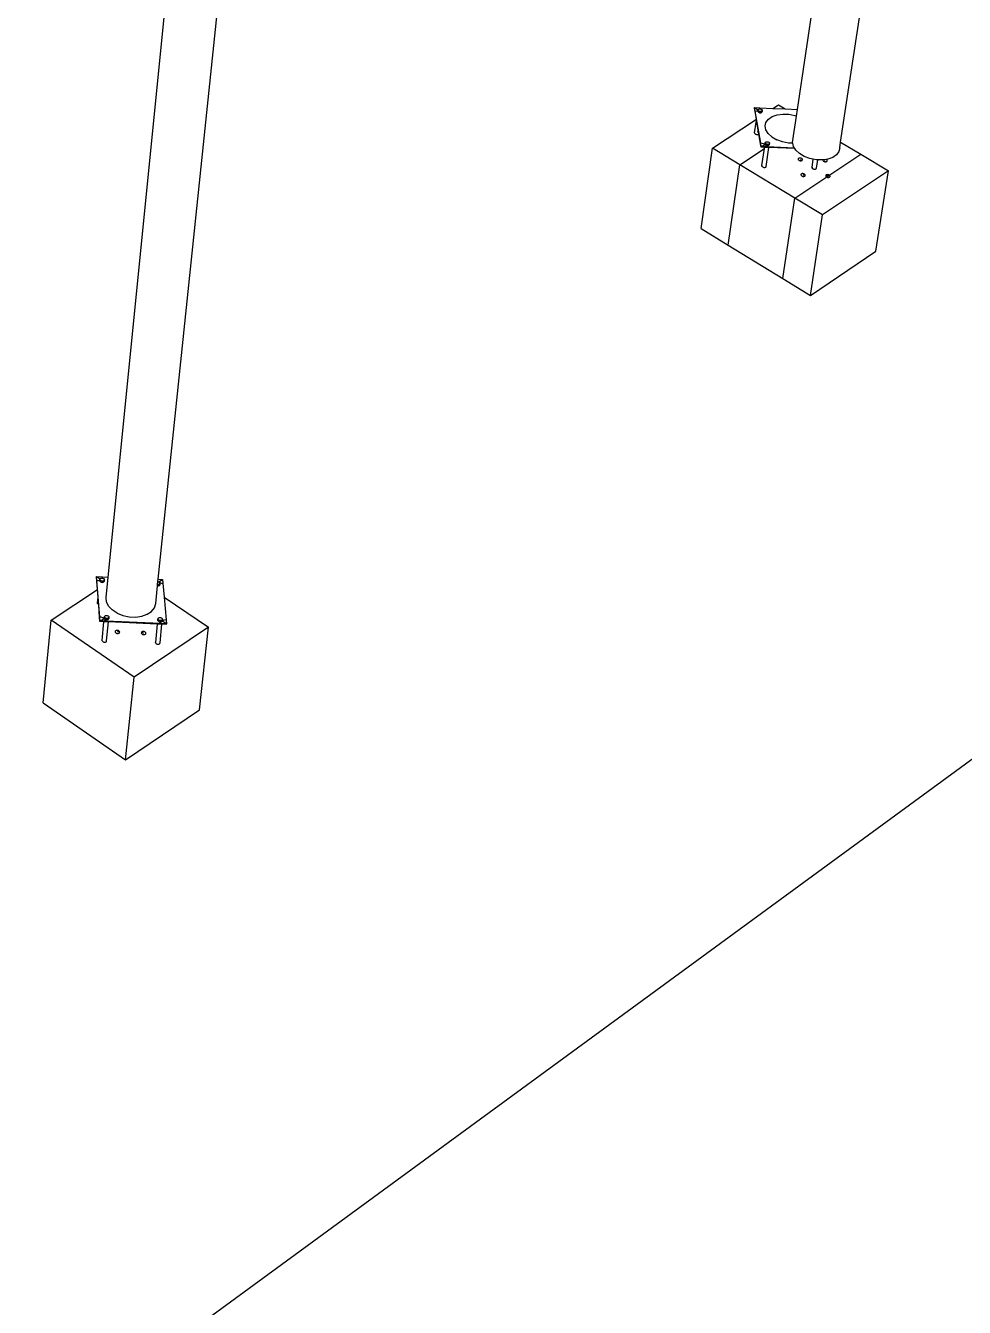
# Model space of a CAD drawing. Header units: inches. Extents: x -1381 to 1917, y -1058 to 799.
# Drawn here: x 438.9 to 771.7, y -794.1 to -339.4 of the extents above; entities that cross this region are included whole.
import ezdxf

# ---------------------------------------------------------------- set-up
doc = ezdxf.new("R2010")
doc.units = ezdxf.units.IN
doc.header["$MEASUREMENT"] = 0

msp = doc.modelspace()

# ---------------------------------------------------------------- linework, layer by layer
for p, q in [((1886.2, 214.5), (149.11, -1057.53)), ((727.8, -380.67), (784.91, -1.86)), ((712.54, -369.07), (765.49, -9.48)), ((468.15, -534.98), (492.02, -296.7)), ((485.87, -535.75), (510.5, -298.93)), ((703.79, -368.71), (705.74, -367.43)), ((705.74, -367.43), (708.18, -368.89)), ((682.4, -382.8), (697.94, -372.56)), ((697.26, -368.64), (697.29, -368.45)), ((697.47, -369.86), (697.26, -368.64)), ((697.5, -369.66), (697.29, -368.45)), ((697.29, -368.45), (699.23, -368.53)), ((697.29, -368.45), (698.55, -369.2)), ((697.47, -369.86), (697.5, -369.66)), ((697.94, -372.56), (697.47, -369.86)), ((697.5, -369.66), (697.99, -369.64)), ((699.48, -381.09), (697.5, -369.66)), ((697.99, -372.86), (697.94, -372.56)), ((697.99, -369.64), (698.44, -369.54)), ((698.44, -369.54), (698.49, -369.51)), ((698.51, -369.5), (698.45, -369.62)), ((698.45, -369.62), (698.45, -369.74)), ((698.46, -369.63), (698.45, -369.76)), ((698.45, -369.76), (698.5, -369.88)), ((698.49, -369.57), (698.46, -369.63)), ((698.47, -369.74), (698.48, -369.62)), ((698.52, -369.86), (698.47, -369.74)), ((698.48, -369.62), (698.49, -369.57)), ((698.48, -369.62), (698.5, -369.59)), ((698.49, -369.51), (698.54, -369.22)), ((698.49, -369.51), (698.51, -369.51)), ((698.49, -369.57), (698.49, -369.51)), ((698.5, -369.54), (698.49, -369.57)), ((698.5, -369.88), (698.6, -370)), ((698.61, -369.98), (698.52, -369.86)), ((698.53, -369.34), (698.54, -369.22)), ((698.58, -369.46), (698.53, -369.34)), ((698.54, -369.22), (698.59, -369.11)), ((698.67, -369.58), (698.58, -369.46)), ((698.59, -369.11), (698.69, -369.02)), ((698.6, -370), (698.74, -370.11)), ((698.75, -370.08), (698.61, -369.98)), ((698.81, -369.68), (698.67, -369.58)), ((698.69, -369.02), (698.83, -368.95)), ((698.74, -370.11), (698.91, -370.19)), ((698.92, -370.16), (698.75, -370.08)), ((698.97, -369.76), (698.81, -369.68)), ((698.83, -368.95), (699.01, -368.91)), ((698.91, -370.19), (699.1, -370.25)), ((698.92, -370.16), (699.1, -370.22)), ((699.16, -369.82), (698.97, -369.76)), ((699.01, -368.91), (699.18, -368.91)), ((699.3, -370.24), (699.1, -370.22)), ((699.1, -370.25), (699.31, -370.27)), ((699.23, -369.82), (699.16, -369.82)), ((699.18, -368.91), (699.22, -368.84)), ((699.18, -368.91), (699.2, -368.91)), ((699.2, -368.91), (699.39, -368.93)), ((699.22, -368.84), (699.23, -368.53)), ((699.23, -368.53), (703.79, -368.71)), ((699.3, -370.24), (699.23, -369.82)), ((699.36, -369.84), (699.23, -369.82)), ((699.49, -370.23), (699.3, -370.24)), ((699.31, -370.27), (699.3, -370.24)), ((699.3, -370.26), (699.5, -370.25)), ((699.55, -369.83), (699.36, -369.84)), ((699.39, -368.93), (699.58, -368.98)), ((699.49, -370.23), (699.66, -370.19)), ((699.5, -370.25), (699.68, -370.21)), ((699.72, -369.79), (699.55, -369.83)), ((699.58, -368.98), (699.75, -369.06)), ((699.8, -370.12), (699.66, -370.19)), ((699.68, -370.21), (699.82, -370.14)), ((699.86, -369.72), (699.72, -369.79)), ((699.72, -369.81), (699.96, -369.82)), ((699.75, -369.06), (699.88, -369.17)), ((699.9, -370.03), (699.8, -370.12)), ((699.82, -370.14), (699.93, -370.04)), ((699.91, -369.68), (699.86, -369.72)), ((699.88, -369.17), (699.98, -369.28)), ((699.96, -369.92), (699.9, -370.03)), ((699.92, -369.67), (699.91, -369.68)), ((699.91, -369.68), (699.92, -369.68)), ((699.96, -369.63), (699.92, -369.67)), ((699.95, -369.69), (699.92, -369.67)), ((699.92, -369.68), (699.96, -369.8)), ((699.94, -369.68), (699.93, -369.66)), ((699.93, -370.04), (699.99, -369.93)), ((699.99, -369.8), (699.94, -369.68)), ((699.98, -369.78), (699.95, -369.69)), ((700.02, -369.52), (699.96, -369.63)), ((699.96, -369.8), (699.96, -369.82)), ((699.96, -369.82), (699.96, -369.92)), ((699.96, -369.92), (699.97, -369.82)), ((699.96, -369.82), (699.97, -369.82)), ((699.97, -369.82), (699.98, -369.78)), ((699.97, -369.82), (699.99, -369.82)), ((699.98, -369.28), (700.02, -369.4)), ((699.98, -369.78), (700.02, -369.52)), ((699.99, -369.81), (699.98, -369.78)), ((699.99, -369.81), (699.99, -369.8)), ((699.99, -369.82), (699.99, -369.81)), ((699.99, -369.82), (699.99, -369.81)), ((699.99, -369.82), (699.99, -369.82)), ((699.99, -369.93), (699.99, -369.82)), ((700.02, -369.4), (700.02, -369.52)), ((701.36, -373.68), (702.21, -372.54)), ((702.21, -372.54), (703.55, -371.64)), ((703.55, -371.64), (705.28, -371.02)), ((703.79, -368.71), (708.18, -368.89)), ((705.28, -371.02), (707.29, -370.74)), ((707.29, -370.74), (709.44, -370.81)), ((708.18, -368.89), (712.54, -369.07)), ((709.44, -370.81), (711.58, -371.23)), ((710.81, -380.85), (712.19, -371.45)), ((711.58, -371.23), (712.19, -371.45)), ((712.19, -371.45), (712.54, -369.07)), ((697.34, -377.35), (697.99, -372.86)), ((697.36, -377.31), (697.34, -377.35)), ((697.34, -377.35), (697.34, -377.48)), ((698.84, -377.73), (697.99, -372.86)), ((698.42, -377.1), (698.32, -377.08)), ((698.51, -377.15), (698.42, -377.1)), ((701.06, -374.97), (701.36, -373.68)), ((701.32, -376.33), (701.06, -374.97)), ((702.14, -377.66), (701.32, -376.33)), ((697.38, -377.6), (697.34, -377.48)), ((697.48, -377.72), (697.38, -377.6)), ((697.48, -377.72), (697.62, -377.83)), ((697.62, -377.83), (697.79, -377.91)), ((697.79, -377.91), (697.99, -377.97)), ((697.99, -377.97), (698.19, -377.99)), ((698.19, -377.99), (698.39, -377.98)), ((698.39, -377.98), (698.56, -377.94)), ((698.56, -377.94), (698.71, -377.87)), ((698.71, -377.87), (698.82, -377.78)), ((698.82, -377.78), (698.84, -377.73)), ((699.45, -381.29), (698.84, -377.73)), ((699.45, -381.29), (699.48, -381.09)), ((699.67, -382.52), (699.45, -381.29)), ((699.99, -381.16), (699.48, -381.09)), ((699.69, -382.32), (699.48, -381.09)), ((699.69, -382.32), (700.92, -381.51)), ((700.48, -381.3), (699.99, -381.16)), ((700.92, -381.51), (700.48, -381.3)), ((701.28, -381.78), (700.92, -381.51)), ((701.02, -381.26), (701.01, -381.39)), ((701.07, -381.15), (701.02, -381.26)), ((701.05, -381.22), (701.02, -381.28)), ((701.02, -381.28), (701.02, -381.41)), ((701.02, -381.41), (701.06, -381.53)), ((701.04, -381.27), (701.1, -381.16)), ((701.04, -381.27), (701.05, -381.22)), ((701.04, -381.39), (701.04, -381.27)), ((701.09, -381.51), (701.04, -381.39)), ((701.05, -381.22), (701.1, -380.87)), ((701.08, -381.17), (701.05, -381.22)), ((701.06, -381.53), (701.16, -381.65)), ((701.14, -381.09), (701.07, -381.15)), ((701.14, -381.11), (701.08, -381.17)), ((701.18, -381.63), (701.09, -381.51)), ((701.1, -380.87), (701.16, -380.76)), ((701.1, -380.99), (701.1, -380.87)), ((701.14, -381.11), (701.1, -380.99)), ((701.1, -381.16), (701.15, -381.12)), ((701.14, -381.11), (701.14, -381.11)), ((701.15, -381.12), (701.14, -381.11)), ((701.24, -381.23), (701.15, -381.12)), ((701.16, -380.76), (701.26, -380.67)), ((701.16, -381.65), (701.3, -381.76)), ((701.32, -381.73), (701.18, -381.63)), ((701.37, -381.33), (701.24, -381.23)), ((701.26, -380.67), (701.4, -380.6)), ((701.52, -382.08), (701.28, -381.78)), ((701.3, -381.76), (701.48, -381.84)), ((701.48, -381.81), (701.32, -381.73)), ((701.54, -381.41), (701.37, -381.33)), ((701.4, -380.6), (701.57, -380.56)), ((701.48, -381.81), (701.67, -381.87)), ((701.48, -381.84), (701.67, -381.9)), ((701.73, -381.47), (701.54, -381.41)), ((701.57, -380.56), (701.76, -380.55)), ((701.87, -381.89), (701.67, -381.87)), ((701.67, -381.9), (701.87, -381.93)), ((701.8, -381.48), (701.73, -381.47)), ((701.76, -380.55), (701.96, -380.57)), ((701.87, -381.89), (701.8, -381.48)), ((701.93, -381.49), (701.8, -381.48)), ((701.87, -381.89), (702.06, -381.88)), ((701.87, -381.91), (702.07, -381.9)), ((701.87, -381.93), (702.07, -381.92)), ((702.12, -381.48), (701.93, -381.49)), ((701.96, -380.57), (702.15, -380.63)), ((702.23, -381.84), (702.06, -381.88)), ((702.07, -381.9), (702.25, -381.86)), ((702.07, -381.92), (702.25, -381.88)), ((702.24, -381.46), (702.12, -381.48)), ((703.44, -378.87), (702.14, -377.66)), ((702.15, -380.63), (702.32, -380.71)), ((702.37, -381.78), (702.23, -381.84)), ((702.29, -381.44), (702.24, -381.46)), ((702.51, -381.47), (702.24, -381.46)), ((702.25, -381.86), (702.39, -381.79)), ((702.25, -381.88), (702.4, -381.81)), ((702.43, -381.38), (702.29, -381.44)), ((702.32, -380.71), (702.45, -380.81)), ((702.48, -381.68), (702.37, -381.78)), ((702.39, -381.79), (702.5, -381.69)), ((702.4, -381.81), (702.5, -381.71)), ((702.49, -381.33), (702.43, -381.38)), ((702.45, -380.81), (702.55, -380.93)), ((702.48, -381.68), (702.53, -381.57)), ((702.53, -381.28), (702.49, -381.33)), ((702.49, -381.33), (702.49, -381.33)), ((702.49, -381.33), (702.52, -381.4)), ((702.51, -381.33), (702.5, -381.31)), ((702.5, -381.69), (702.56, -381.58)), ((702.5, -381.71), (702.56, -381.59)), ((702.52, -381.35), (702.51, -381.33)), ((702.59, -381.17), (702.53, -381.28)), ((702.53, -381.57), (702.55, -381.47)), ((702.55, -380.93), (702.59, -381.05)), ((702.55, -381.47), (702.59, -381.17)), ((702.56, -381.45), (702.55, -381.43)), ((702.55, -381.47), (702.56, -381.47)), ((702.56, -381.46), (702.56, -381.45)), ((702.56, -381.47), (702.56, -381.46)), ((702.56, -381.59), (702.56, -381.47)), ((702.56, -381.58), (702.56, -381.47)), ((702.59, -381.05), (702.59, -381.17)), ((703.44, -378.87), (705.16, -379.88)), ((707.16, -380.63), (705.16, -379.88)), ((709.32, -381.05), (707.16, -380.63)), ((710.86, -381.1), (709.32, -381.05)), ((710.86, -381.1), (710.81, -380.85)), ((711.08, -382.21), (710.86, -381.1)), ((727.49, -382.75), (727.8, -380.67)), ((727.8, -380.67), (734.93, -384.95)), ((678.37, -411.28), (682.4, -382.8)), ((692.09, -388.69), (682.4, -382.8)), ((692.09, -388.69), (700.78, -382.93)), ((699.67, -382.52), (699.69, -382.32)), ((700.83, -382.57), (699.67, -382.52)), ((701.65, -382.4), (699.69, -382.32)), ((699.9, -389.02), (700.78, -382.93)), ((700.78, -382.93), (700.83, -382.57)), ((700.78, -382.93), (700.79, -382.92)), ((701.62, -382.6), (700.83, -382.57)), ((701.43, -389.33), (702.41, -382.63)), ((701.65, -382.4), (701.52, -382.08)), ((701.62, -382.6), (701.65, -382.4)), ((702.41, -382.63), (701.62, -382.6)), ((711.44, -382.8), (701.65, -382.4)), ((711.56, -383), (702.41, -382.63)), ((711.44, -382.8), (711.08, -382.21)), ((711.56, -383), (711.44, -382.8)), ((711.9, -383.55), (711.56, -383)), ((711.6, -400.54), (734.93, -384.95)), ((713.21, -384.77), (711.9, -383.55)), ((712.91, -386.45), (712.81, -386.55)), ((713.06, -386.38), (712.91, -386.45)), ((713.24, -386.34), (713.06, -386.38)), ((714.93, -385.78), (713.21, -384.77)), ((713.43, -386.33), (713.24, -386.34)), ((713.64, -386.35), (713.43, -386.33)), ((713.83, -386.41), (713.64, -386.35)), ((714.01, -386.49), (713.83, -386.41)), ((716.94, -386.53), (714.93, -385.78)), ((725.02, -386.12), (723.29, -386.74)), ((726.36, -385.2), (725.02, -386.12)), ((727.2, -384.05), (726.36, -385.2)), ((727.49, -382.75), (727.2, -384.05)), ((734.93, -384.95), (744.75, -390.85)), ((687.99, -417.2), (692.09, -388.69)), ((711.6, -400.54), (692.09, -388.69)), ((699.9, -389.02), (699.89, -389.14)), ((699.94, -389.27), (699.89, -389.14)), ((699.92, -388.98), (699.9, -389.02)), ((700.04, -389.39), (699.94, -389.27)), ((700.04, -389.39), (700.18, -389.5)), ((700.18, -389.5), (700.35, -389.58)), ((700.35, -389.58), (700.55, -389.64)), ((700.55, -389.64), (700.75, -389.66)), ((700.75, -389.66), (700.95, -389.65)), ((700.95, -389.65), (701.13, -389.61)), ((701.13, -389.61), (701.27, -389.54)), ((701.27, -389.54), (701.38, -389.45)), ((701.38, -389.45), (701.43, -389.33)), ((712.81, -386.55), (712.75, -386.66)), ((712.75, -386.66), (712.75, -386.79)), ((712.75, -386.79), (712.8, -386.91)), ((712.8, -386.91), (712.9, -387.03)), ((712.9, -387.03), (713.04, -387.14)), ((713.04, -387.14), (713.21, -387.22)), ((713.21, -387.22), (713.41, -387.28)), ((713.41, -387.28), (713.61, -387.3)), ((713.52, -386.82), (714.13, -387.18)), ((713.61, -387.3), (713.81, -387.3)), ((713.81, -387.3), (713.98, -387.26)), ((713.98, -387.26), (714.13, -387.18)), ((714.15, -386.6), (714.01, -386.49)), ((714.13, -387.18), (714.23, -387.09)), ((714.25, -386.72), (714.15, -386.6)), ((714.23, -387.09), (714.29, -386.97)), ((714.29, -386.85), (714.25, -386.72)), ((714.29, -386.97), (714.29, -386.85)), ((718.14, -386.76), (716.94, -386.53)), ((717.71, -389.65), (717.7, -389.78)), ((717.75, -389.9), (717.7, -389.78)), ((717.71, -389.65), (718.14, -386.76)), ((717.73, -389.61), (717.71, -389.65)), ((717.85, -390.03), (717.75, -389.9)), ((717.85, -390.03), (717.99, -390.13)), ((717.99, -390.13), (718.16, -390.22)), ((719.1, -386.95), (718.14, -386.76)), ((718.16, -390.22), (718.36, -390.27)), ((718.36, -390.27), (718.56, -390.3)), ((718.56, -390.3), (718.66, -390.29)), ((718.66, -390.29), (718.76, -390.29)), ((718.76, -390.29), (718.94, -390.25)), ((718.94, -390.25), (719.09, -390.18)), ((719.09, -390.18), (719.14, -390.13)), ((719.69, -386.97), (719.1, -386.95)), ((719.14, -390.13), (719.19, -390.08)), ((719.19, -390.08), (719.25, -389.97)), ((719.25, -389.84), (719.23, -389.8)), ((719.25, -389.97), (719.69, -386.97)), ((719.25, -389.97), (719.25, -389.84)), ((721.27, -387.02), (719.69, -386.97)), ((721.53, -386.99), (721.27, -387.02)), ((744.75, -390.85), (721.42, -406.51)), ((721.53, -386.99), (721.52, -387.02)), ((721.52, -387.02), (721.52, -387.14)), ((721.52, -387.14), (721.57, -387.27)), ((722.71, -386.82), (721.53, -386.99)), ((721.57, -387.27), (721.66, -387.39)), ((721.66, -387.39), (721.8, -387.5)), ((721.8, -387.5), (722.29, -387.18)), ((721.8, -387.5), (721.98, -387.58)), ((721.98, -387.58), (722.17, -387.64)), ((722.17, -387.64), (722.38, -387.66)), ((722.38, -387.66), (722.57, -387.66)), ((722.57, -387.66), (722.75, -387.61)), ((723.29, -386.74), (722.71, -386.82)), ((722.77, -386.85), (722.71, -386.82)), ((722.75, -387.61), (722.9, -387.54)), ((722.91, -386.96), (722.77, -386.85)), ((722.9, -387.54), (723, -387.45)), ((723.01, -387.08), (722.91, -386.96)), ((723, -387.45), (723.06, -387.33)), ((723.06, -387.21), (723.01, -387.08)), ((723.06, -387.33), (723.06, -387.21)), ((740.34, -419.37), (744.75, -390.85)), ((713.8, -392.09), (713.74, -392.2)), ((713.74, -392.2), (713.74, -392.33)), ((713.74, -392.33), (713.79, -392.46)), ((713.79, -392.46), (713.88, -392.58)), ((713.9, -391.99), (713.8, -392.09)), ((713.88, -392.58), (714.03, -392.68)), ((714.05, -391.92), (713.9, -391.99)), ((714.03, -392.68), (714.2, -392.77)), ((714.23, -391.88), (714.05, -391.92)), ((714.2, -392.77), (714.4, -392.83)), ((714.42, -391.87), (714.23, -391.88)), ((714.4, -392.83), (714.6, -392.85)), ((714.63, -391.9), (714.42, -391.87)), ((714.51, -392.36), (715, -392.04)), ((714.6, -392.85), (714.8, -392.84)), ((714.82, -391.95), (714.63, -391.9)), ((714.8, -392.84), (714.97, -392.8)), ((715, -392.04), (714.82, -391.95)), ((714.97, -392.8), (715.12, -392.73)), ((715.14, -392.14), (715, -392.04)), ((715.12, -392.73), (715.23, -392.63)), ((715.24, -392.26), (715.14, -392.14)), ((715.23, -392.63), (715.28, -392.52)), ((715.29, -392.39), (715.24, -392.26)), ((715.28, -392.52), (715.29, -392.39)), ((722.53, -392.56), (722.52, -392.69)), ((722.52, -392.69), (722.57, -392.82)), ((722.58, -392.45), (722.53, -392.56)), ((722.57, -392.82), (722.67, -392.94)), ((722.69, -392.35), (722.58, -392.45)), ((722.67, -392.94), (722.81, -393.05)), ((722.83, -392.28), (722.69, -392.35)), ((722.69, -392.35), (723.3, -392.72)), ((722.81, -393.05), (722.99, -393.13)), ((723.01, -392.24), (722.83, -392.28)), ((722.99, -393.13), (723.18, -393.19)), ((723.21, -392.23), (723.01, -392.24)), ((723.18, -393.19), (723.39, -393.21)), ((723.41, -392.26), (723.21, -392.23)), ((723.39, -393.21), (723.58, -393.2)), ((723.61, -392.31), (723.41, -392.26)), ((723.58, -393.2), (723.76, -393.16)), ((723.78, -392.4), (723.61, -392.31)), ((723.76, -393.16), (723.91, -393.09)), ((723.92, -392.5), (723.78, -392.4)), ((723.91, -393.09), (724.01, -392.99)), ((724.02, -392.63), (723.92, -392.5)), ((724.01, -392.99), (724.07, -392.88)), ((724.07, -392.75), (724.02, -392.63)), ((724.07, -392.88), (724.07, -392.75)), ((707.37, -429.12), (711.6, -400.54)), ((721.42, -406.51), (711.6, -400.54)), ((717.12, -435.11), (721.42, -406.51)), ((678.37, -411.28), (687.99, -417.2)), ((687.99, -417.2), (707.37, -429.12)), ((717.12, -435.11), (740.34, -419.37)), ((707.37, -429.12), (717.12, -435.11)), ((464.03, -535), (464.05, -534.8)), ((464.13, -536.38), (464.03, -535)), ((464.15, -536.19), (464.05, -534.8)), ((464.05, -534.8), (466.11, -534.89)), ((464.05, -534.8), (465.29, -535.64)), ((464.13, -536.38), (464.15, -536.19)), ((464.36, -539.4), (464.13, -536.38)), ((464.15, -536.19), (464.68, -536.16)), ((465.14, -549.17), (464.15, -536.19)), ((464.68, -536.16), (465.17, -536.04)), ((465.18, -536.13), (465.16, -536.27)), ((465.18, -536.15), (465.16, -536.29)), ((465.16, -536.29), (465.2, -536.43)), ((465.17, -536.04), (465.21, -536.02)), ((465.25, -536), (465.18, -536.13)), ((465.2, -536.1), (465.18, -536.15)), ((465.19, -536.27), (465.2, -536.1)), ((465.19, -536.27), (465.2, -536.14)), ((465.22, -536.41), (465.19, -536.27)), ((465.2, -536.14), (465.27, -536.01)), ((465.25, -536.02), (465.2, -536.1)), ((465.2, -536.1), (465.21, -536.02)), ((465.2, -536.43), (465.29, -536.57)), ((465.21, -536.02), (465.23, -535.86)), ((465.21, -536.02), (465.26, -536)), ((465.31, -536.54), (465.22, -536.41)), ((465.23, -535.86), (465.24, -535.73)), ((465.26, -536), (465.23, -535.86)), ((465.24, -535.73), (465.31, -535.6)), ((465.26, -535.99), (465.25, -536)), ((465.27, -536), (465.25, -536.02)), ((465.26, -536), (465.26, -536)), ((465.27, -536), (465.26, -536)), ((465.27, -536.01), (465.27, -536)), ((465.35, -536.13), (465.27, -536.01)), ((465.31, -535.6), (465.43, -535.5)), ((465.49, -536.25), (465.35, -536.13)), ((465.43, -535.5), (465.59, -535.42)), ((465.66, -536.34), (465.49, -536.25)), ((465.59, -535.42), (465.77, -535.38)), ((465.85, -536.4), (465.66, -536.34)), ((465.77, -535.38), (465.98, -535.37)), ((465.99, -536.42), (465.85, -536.4)), ((465.98, -535.37), (466, -535.37)), ((466.02, -536.84), (465.99, -536.42)), ((466.06, -536.43), (465.99, -536.42)), ((466, -535.37), (466.07, -535.25)), ((466, -535.37), (466.18, -535.39)), ((466.26, -536.42), (466.06, -536.43)), ((466.07, -535.25), (466.11, -534.89)), ((466.11, -534.89), (468.15, -534.98)), ((466.18, -535.39), (466.38, -535.46)), ((466.45, -536.37), (466.26, -536.42)), ((466.38, -535.46), (466.55, -535.55)), ((466.61, -536.3), (466.45, -536.37)), ((466.55, -535.55), (466.68, -535.66)), ((466.6, -536.35), (466.77, -536.36)), ((466.72, -536.19), (466.61, -536.3)), ((466.68, -535.66), (466.77, -535.79)), ((466.75, -536.48), (466.68, -536.6)), ((466.71, -536.61), (466.78, -536.48)), ((466.73, -536.18), (466.72, -536.19)), ((466.72, -536.19), (466.73, -536.2)), ((466.79, -536.07), (466.73, -536.18)), ((466.76, -536.22), (466.73, -536.18)), ((466.73, -536.2), (466.77, -536.34)), ((466.76, -536.2), (466.74, -536.17)), ((466.77, -536.36), (466.75, -536.48)), ((466.8, -536.34), (466.76, -536.2)), ((466.77, -536.28), (466.76, -536.22)), ((466.77, -535.79), (466.81, -535.93)), ((466.77, -536.28), (466.81, -535.93)), ((466.79, -536.35), (466.77, -536.28)), ((466.77, -536.34), (466.77, -536.28)), ((466.77, -536.34), (466.77, -536.36)), ((466.77, -536.36), (466.79, -536.36)), ((466.78, -536.48), (466.79, -536.36)), ((466.81, -535.93), (466.79, -536.07)), ((466.79, -536.35), (466.8, -536.34)), ((466.8, -536.36), (466.79, -536.35)), ((466.79, -536.36), (466.79, -536.35)), ((466.79, -536.36), (466.8, -536.36)), ((467.43, -542.21), (468.15, -534.98)), ((485.79, -536.6), (485.8, -536.5)), ((485.8, -536.5), (485.87, -535.75)), ((485.8, -536.5), (485.94, -536.63)), ((485.87, -535.75), (487.44, -535.82)), ((486.08, -536.68), (487.41, -535.8)), ((487.44, -535.82), (487.56, -537.2)), ((447.92, -550.28), (464.36, -539.4)), ((464.57, -542.17), (464.36, -539.4)), ((465.29, -536.57), (465.43, -536.69)), ((465.31, -536.54), (465.45, -536.66)), ((465.43, -536.69), (465.61, -536.78)), ((465.45, -536.66), (465.62, -536.75)), ((465.61, -536.78), (465.81, -536.85)), ((465.62, -536.75), (465.81, -536.81)), ((466.02, -536.84), (465.81, -536.81)), ((465.81, -536.85), (466.02, -536.88)), ((466.02, -536.84), (466.22, -536.83)), ((466.02, -536.88), (466.02, -536.84)), ((466.02, -536.86), (466.23, -536.85)), ((466.22, -536.83), (466.41, -536.78)), ((466.23, -536.85), (466.42, -536.8)), ((466.41, -536.78), (466.57, -536.71)), ((466.42, -536.8), (466.59, -536.72)), ((466.68, -536.6), (466.57, -536.71)), ((466.59, -536.72), (466.71, -536.61)), ((484.98, -544.37), (485.64, -538.05)), ((485.64, -538.05), (485.68, -537.63)), ((485.64, -538.05), (485.72, -538.06)), ((485.68, -537.63), (485.79, -536.6)), ((485.77, -537.65), (485.68, -537.63)), ((485.93, -538.05), (485.72, -538.06)), ((485.72, -538.08), (485.93, -538.07)), ((485.97, -537.64), (485.77, -537.65)), ((485.79, -536.6), (485.88, -536.61)), ((485.88, -536.61), (485.94, -536.63)), ((485.93, -538.05), (486.11, -538)), ((485.93, -538.07), (486.13, -538.02)), ((485.94, -536.63), (486.08, -536.67)), ((486.16, -537.59), (485.97, -537.64)), ((486.08, -536.67), (486.25, -536.76)), ((486.11, -538), (486.27, -537.93)), ((486.13, -538.02), (486.29, -537.94)), ((486.31, -537.52), (486.16, -537.59)), ((486.25, -536.76), (486.38, -536.88)), ((486.39, -537.82), (486.27, -537.93)), ((486.29, -537.94), (486.41, -537.83)), ((486.43, -537.41), (486.31, -537.52)), ((486.38, -536.88), (486.41, -536.92)), ((486.45, -537.7), (486.39, -537.82)), ((486.41, -536.92), (486.51, -536.97)), ((486.41, -536.92), (486.47, -537.01)), ((486.41, -537.83), (486.48, -537.7)), ((486.44, -537.39), (486.43, -537.41)), ((486.43, -537.41), (486.43, -537.42)), ((486.43, -537.41), (486.43, -537.41)), ((486.43, -537.42), (486.47, -537.56)), ((486.5, -537.29), (486.44, -537.39)), ((486.46, -537.42), (486.44, -537.39)), ((486.47, -537.56), (486.45, -537.7)), ((486.48, -537.49), (486.46, -537.42)), ((486.47, -537.01), (486.51, -537.15)), ((486.47, -537.56), (486.48, -537.49)), ((486.48, -537.49), (486.51, -537.15)), ((486.5, -537.56), (486.48, -537.49)), ((486.48, -537.7), (486.5, -537.56)), ((486.51, -537.15), (486.5, -537.29)), ((486.51, -536.97), (487.02, -537.13)), ((487.02, -537.13), (487.56, -537.2)), ((487.56, -537.2), (487.97, -542.07)), ((464.37, -544.23), (464.57, -542.17)), ((464.41, -544.38), (464.37, -544.23)), ((464.41, -544.38), (464.5, -544.51)), ((464.46, -543.96), (464.45, -543.98)), ((464.58, -543.86), (464.46, -543.96)), ((464.5, -544.51), (464.64, -544.63)), ((464.7, -543.8), (464.57, -542.17)), ((464.7, -543.8), (464.58, -543.86)), ((464.64, -544.63), (464.77, -544.7)), ((464.77, -544.7), (464.7, -543.8)), ((465.12, -549.37), (464.77, -544.7)), ((467.58, -543.76), (467.43, -542.21)), ((468.31, -545.27), (467.58, -543.76)), ((469.59, -546.65), (468.31, -545.27)), ((484.54, -545.84), (484.98, -544.37)), ((487.97, -542.07), (503.71, -552.72)), ((487.97, -542.07), (488.66, -550.2)), ((465.12, -549.37), (465.14, -549.17)), ((465.23, -550.77), (465.12, -549.37)), ((465.68, -549.24), (465.14, -549.17)), ((465.25, -550.57), (465.14, -549.17)), ((465.25, -550.57), (466.63, -549.65)), ((466.19, -549.41), (465.68, -549.24)), ((466.64, -549.65), (466.19, -549.41)), ((466.99, -549.95), (466.64, -549.65)), ((466.76, -549.37), (466.75, -549.51)), ((466.76, -549.39), (466.75, -549.53)), ((466.75, -549.53), (466.79, -549.67)), ((466.84, -549.24), (466.76, -549.37)), ((466.79, -549.34), (466.76, -549.39)), ((466.77, -549.51), (466.79, -549.34)), ((466.77, -549.51), (466.79, -549.37)), ((466.81, -549.65), (466.77, -549.51)), ((466.79, -549.34), (466.82, -549.1)), ((466.79, -549.37), (466.86, -549.25)), ((466.84, -549.26), (466.79, -549.34)), ((466.79, -549.67), (466.88, -549.81)), ((466.9, -549.78), (466.81, -549.65)), ((466.82, -549.1), (466.83, -548.96)), ((466.85, -549.24), (466.82, -549.1)), ((466.83, -548.96), (466.9, -548.84)), ((466.85, -549.22), (466.84, -549.24)), ((466.85, -549.24), (466.84, -549.26)), ((466.86, -549.25), (466.85, -549.24)), ((466.85, -549.24), (466.85, -549.24)), ((466.94, -549.37), (466.86, -549.25)), ((466.88, -549.81), (467.02, -549.93)), ((466.9, -548.84), (467.02, -548.73)), ((467.04, -549.9), (466.9, -549.78)), ((467.08, -549.49), (466.94, -549.37)), ((467.22, -550.3), (466.99, -549.95)), ((467.02, -548.73), (467.18, -548.65)), ((467.02, -549.93), (467.2, -550.03)), ((467.04, -549.9), (467.21, -549.99)), ((467.25, -549.58), (467.08, -549.49)), ((467.18, -548.65), (467.37, -548.61)), ((467.2, -550.03), (467.4, -550.09)), ((467.4, -550.05), (467.21, -549.99)), ((467.44, -549.64), (467.25, -549.58)), ((467.37, -548.61), (467.57, -548.6)), ((467.61, -550.08), (467.4, -550.05)), ((467.4, -550.09), (467.61, -550.12)), ((467.58, -549.66), (467.44, -549.64)), ((467.57, -548.6), (467.78, -548.63)), ((467.61, -550.08), (467.58, -549.66)), ((467.65, -549.67), (467.58, -549.66)), ((467.61, -550.08), (467.81, -550.07)), ((467.61, -550.1), (467.82, -550.09)), ((467.61, -550.12), (467.83, -550.11)), ((467.86, -549.66), (467.65, -549.67)), ((467.78, -548.63), (467.97, -548.69)), ((468, -550.03), (467.81, -550.07)), ((467.82, -550.09), (468.02, -550.04)), ((467.83, -550.11), (468.02, -550.06)), ((468.04, -549.62), (467.86, -549.66)), ((467.97, -548.69), (468.14, -548.78)), ((468, -550.03), (468.16, -549.95)), ((468.02, -550.04), (468.18, -549.96)), ((468.02, -550.06), (468.18, -549.98)), ((468.2, -549.54), (468.04, -549.62)), ((468.14, -548.78), (468.28, -548.9)), ((468.16, -549.95), (468.28, -549.84)), ((468.18, -549.96), (468.3, -549.85)), ((468.18, -549.98), (468.3, -549.87)), ((468.32, -549.43), (468.2, -549.54)), ((468.28, -548.9), (468.37, -549.03)), ((468.35, -549.72), (468.28, -549.84)), ((468.36, -549.6), (468.3, -549.6)), ((468.3, -549.85), (468.38, -549.72)), ((468.3, -549.87), (468.38, -549.74)), ((468.39, -549.31), (468.32, -549.43)), ((468.32, -549.43), (468.33, -549.44)), ((468.35, -549.44), (468.33, -549.41)), ((468.33, -549.44), (468.36, -549.58)), ((468.39, -549.58), (468.35, -549.44)), ((468.36, -549.6), (468.35, -549.72)), ((468.36, -549.58), (468.41, -549.17)), ((468.36, -549.58), (468.36, -549.6)), ((468.36, -549.6), (468.39, -549.6)), ((468.37, -549.03), (468.41, -549.17)), ((468.38, -549.74), (468.39, -549.6)), ((468.38, -549.72), (468.39, -549.6)), ((468.41, -549.17), (468.39, -549.31)), ((468.39, -549.59), (468.39, -549.58)), ((468.39, -549.6), (468.39, -549.59)), ((471.31, -547.8), (469.59, -546.65)), ((471.31, -547.8), (473.38, -548.64)), ((473.38, -548.64), (475.63, -549.12)), ((475.63, -549.12), (477.93, -549.2)), ((477.93, -549.2), (480.1, -548.88)), ((480.1, -548.88), (482.01, -548.18)), ((482.01, -548.18), (483.53, -547.14)), ((483.53, -547.14), (484.54, -545.84)), ((485.74, -550.12), (485.72, -550.27)), ((485.81, -549.99), (485.74, -550.12)), ((485.75, -550.27), (485.79, -549.86)), ((485.75, -550.27), (485.76, -550.13)), ((485.76, -550.13), (485.83, -550)), ((485.79, -549.86), (485.81, -549.72)), ((485.83, -550), (485.79, -549.86)), ((485.81, -549.72), (485.88, -549.59)), ((485.82, -549.98), (485.81, -549.99)), ((485.83, -550), (485.83, -550)), ((485.92, -550.13), (485.83, -550)), ((485.83, -550), (485.83, -550)), ((485.88, -549.59), (485.99, -549.49)), ((486.06, -550.25), (485.92, -550.13)), ((485.99, -549.49), (486.15, -549.41)), ((486.15, -549.41), (486.34, -549.36)), ((486.34, -549.36), (486.54, -549.36)), ((486.54, -549.36), (486.75, -549.38)), ((486.75, -549.38), (486.95, -549.44)), ((486.95, -549.44), (487.12, -549.54)), ((487.12, -549.54), (487.25, -549.65)), ((487.25, -549.65), (487.34, -549.79)), ((487.37, -550.06), (487.31, -550.17)), ((487.34, -549.79), (487.38, -549.93)), ((487.34, -550.29), (487.38, -549.93)), ((487.38, -549.93), (487.37, -550.06)), ((445.11, -579.58), (447.92, -550.28)), ((477.32, -570.45), (447.92, -550.28)), ((465.23, -550.77), (465.25, -550.57)), ((466.62, -550.83), (465.23, -550.77)), ((467.32, -550.66), (465.25, -550.57)), ((465.95, -557.49), (466.62, -550.83)), ((467.3, -550.86), (466.62, -550.83)), ((467.32, -550.66), (467.22, -550.3)), ((467.3, -550.86), (467.32, -550.66)), ((468.26, -550.9), (467.3, -550.86)), ((486.7, -551.51), (467.32, -550.66)), ((467.59, -557.56), (468.26, -550.9)), ((485.56, -551.66), (468.26, -550.9)), ((470.6, -554.26), (470.58, -554.4)), ((470.58, -554.4), (470.62, -554.55)), ((470.67, -554.13), (470.6, -554.26)), ((470.62, -554.55), (470.71, -554.68)), ((470.79, -554.02), (470.67, -554.13)), ((470.71, -554.68), (470.85, -554.8)), ((470.95, -553.94), (470.79, -554.02)), ((471.15, -553.89), (470.95, -553.94)), ((471.36, -553.88), (471.15, -553.89)), ((471.57, -553.91), (471.36, -553.88)), ((471.4, -554.44), (471.95, -554.07)), ((471.77, -553.98), (471.57, -553.91)), ((471.95, -554.07), (471.77, -553.98)), ((472.09, -554.19), (471.95, -554.07)), ((472.18, -554.33), (472.09, -554.19)), ((472.13, -554.75), (472.2, -554.62)), ((472.22, -554.47), (472.18, -554.33)), ((472.2, -554.62), (472.22, -554.47)), ((503.71, -552.72), (477.32, -570.45)), ((479.9, -554.67), (479.89, -554.81)), ((479.97, -554.54), (479.9, -554.67)), ((480.1, -554.43), (479.97, -554.54)), ((480.26, -554.35), (480.1, -554.43)), ((480.1, -554.43), (480.71, -554.85)), ((480.45, -554.3), (480.26, -554.35)), ((480.66, -554.29), (480.45, -554.3)), ((480.88, -554.32), (480.66, -554.29)), ((481.08, -554.38), (480.88, -554.32)), ((481.26, -554.48), (481.08, -554.38)), ((481.4, -554.6), (481.26, -554.48)), ((481.49, -554.74), (481.4, -554.6)), ((485.56, -551.66), (484.87, -558.21)), ((486.68, -551.71), (485.56, -551.66)), ((485.7, -550.25), (485.74, -550.39)), ((485.74, -550.39), (485.84, -550.53)), ((485.79, -550.41), (485.75, -550.27)), ((485.88, -550.54), (485.79, -550.41)), ((485.84, -550.53), (485.98, -550.65)), ((486.01, -550.66), (485.88, -550.54)), ((485.98, -550.65), (486.16, -550.75)), ((486.01, -550.66), (486.18, -550.75)), ((486.23, -550.34), (486.06, -550.25)), ((486.16, -550.75), (486.36, -550.81)), ((486.38, -550.81), (486.18, -550.75)), ((486.42, -550.4), (486.23, -550.34)), ((486.36, -550.81), (486.57, -550.84)), ((486.38, -550.81), (486.59, -550.84)), ((486.63, -550.43), (486.42, -550.4)), ((486.52, -558.28), (487.2, -551.73)), ((486.57, -550.84), (486.59, -550.84)), ((486.79, -550.83), (486.59, -550.84)), ((486.59, -550.86), (486.8, -550.85)), ((486.84, -550.42), (486.63, -550.43)), ((486.68, -551.71), (486.7, -551.51)), ((487.04, -551.72), (486.68, -551.71)), ((486.74, -551.15), (486.7, -551.51)), ((488.78, -551.6), (486.7, -551.51)), ((486.92, -550.82), (486.74, -551.15)), ((486.96, -550.79), (486.79, -550.83)), ((486.8, -550.85), (487, -550.8)), ((487.02, -550.37), (486.84, -550.42)), ((486.96, -550.79), (486.92, -550.82)), ((486.98, -550.77), (486.96, -550.79)), ((486.96, -550.79), (486.98, -550.78)), ((486.98, -550.78), (487.14, -550.7)), ((487, -550.8), (487.16, -550.72)), ((487.18, -550.3), (487.02, -550.37)), ((487.2, -551.73), (487.04, -551.72)), ((487.25, -550.6), (487.14, -550.7)), ((487.23, -550.55), (487.15, -550.62)), ((487.16, -550.72), (487.28, -550.61)), ((487.3, -550.19), (487.18, -550.3)), ((487.34, -550.36), (487.18, -550.35)), ((488.76, -551.8), (487.2, -551.73)), ((487.3, -550.51), (487.23, -550.55)), ((487.27, -550.57), (487.24, -550.55)), ((487.25, -550.6), (487.3, -550.51)), ((487.25, -550.6), (487.26, -550.59)), ((487.26, -550.59), (487.31, -550.51)), ((487.27, -550.58), (487.27, -550.57)), ((487.29, -550.59), (487.27, -550.58)), ((487.28, -550.61), (487.29, -550.59)), ((487.29, -550.59), (487.35, -550.48)), ((488.78, -551.6), (487.29, -550.59)), ((487.31, -550.17), (487.3, -550.19)), ((487.3, -550.19), (487.3, -550.2)), ((487.3, -550.19), (487.3, -550.19)), ((487.3, -550.2), (487.34, -550.34)), ((487.32, -550.48), (487.3, -550.51)), ((487.31, -550.51), (487.3, -550.51)), ((487.31, -550.18), (487.31, -550.17)), ((487.33, -550.19), (487.31, -550.17)), ((487.34, -550.29), (487.31, -550.18)), ((487.64, -550.34), (487.31, -550.51)), ((487.31, -550.51), (487.34, -550.46)), ((487.34, -550.36), (487.32, -550.48)), ((487.37, -550.34), (487.33, -550.19)), ((487.35, -550.32), (487.34, -550.29)), ((487.34, -550.34), (487.34, -550.29)), ((487.34, -550.46), (487.35, -550.32)), ((487.34, -550.34), (487.34, -550.36)), ((487.35, -550.48), (487.36, -550.36)), ((487.36, -550.36), (487.37, -550.35)), ((487.37, -550.35), (487.37, -550.34)), ((488.13, -550.23), (487.64, -550.34)), ((488.66, -550.2), (488.13, -550.23)), ((488.66, -550.2), (488.78, -551.6)), ((488.76, -551.8), (488.78, -551.6)), ((500.53, -582.03), (503.71, -552.72)), ((465.99, -557.63), (465.95, -557.49)), ((466.08, -557.77), (465.99, -557.63)), ((466.08, -557.77), (466.22, -557.89)), ((466.22, -557.89), (466.4, -557.99)), ((466.4, -557.99), (466.6, -558.05)), ((466.6, -558.05), (466.81, -558.08)), ((466.81, -558.08), (467.03, -558.07)), ((467.03, -558.07), (467.22, -558.02)), ((467.22, -558.02), (467.38, -557.94)), ((467.38, -557.94), (467.5, -557.83)), ((467.5, -557.83), (467.58, -557.7)), ((467.58, -557.7), (467.59, -557.56)), ((470.85, -554.8), (471.03, -554.9)), ((471.03, -554.9), (471.23, -554.96)), ((471.23, -554.96), (471.44, -554.99)), ((471.44, -554.99), (471.65, -554.98)), ((471.65, -554.98), (471.85, -554.94)), ((471.85, -554.94), (472.01, -554.86)), ((472.01, -554.86), (472.13, -554.75)), ((479.89, -554.81), (479.93, -554.95)), ((479.93, -554.95), (480.02, -555.09)), ((480.02, -555.09), (480.16, -555.21)), ((480.16, -555.21), (480.34, -555.31)), ((480.34, -555.31), (480.54, -555.37)), ((480.54, -555.37), (480.75, -555.4)), ((480.75, -555.4), (480.96, -555.39)), ((480.96, -555.39), (481.16, -555.34)), ((481.16, -555.34), (481.32, -555.26)), ((481.32, -555.26), (481.44, -555.15)), ((481.44, -555.15), (481.51, -555.02)), ((481.53, -554.88), (481.49, -554.74)), ((481.51, -555.02), (481.53, -554.88)), ((484.91, -558.35), (484.87, -558.21)), ((485.01, -558.49), (484.91, -558.35)), ((485.01, -558.49), (485.15, -558.61)), ((485.15, -558.61), (485.33, -558.71)), ((485.33, -558.71), (485.53, -558.77)), ((485.53, -558.77), (485.74, -558.8)), ((485.74, -558.8), (485.95, -558.79)), ((485.95, -558.79), (486.15, -558.75)), ((486.15, -558.75), (486.31, -558.66)), ((486.31, -558.66), (486.37, -558.61)), ((486.31, -558.66), (486.31, -558.66)), ((486.37, -558.61), (486.43, -558.55)), ((486.43, -558.55), (486.5, -558.42)), ((486.5, -558.42), (486.52, -558.28)), ((474.29, -599.83), (477.32, -570.45)), ((445.11, -579.58), (474.29, -599.83)), ((474.29, -599.83), (500.53, -582.03))]:
    msp.add_line(p, q)

doc.saveas('drawing.dxf')
